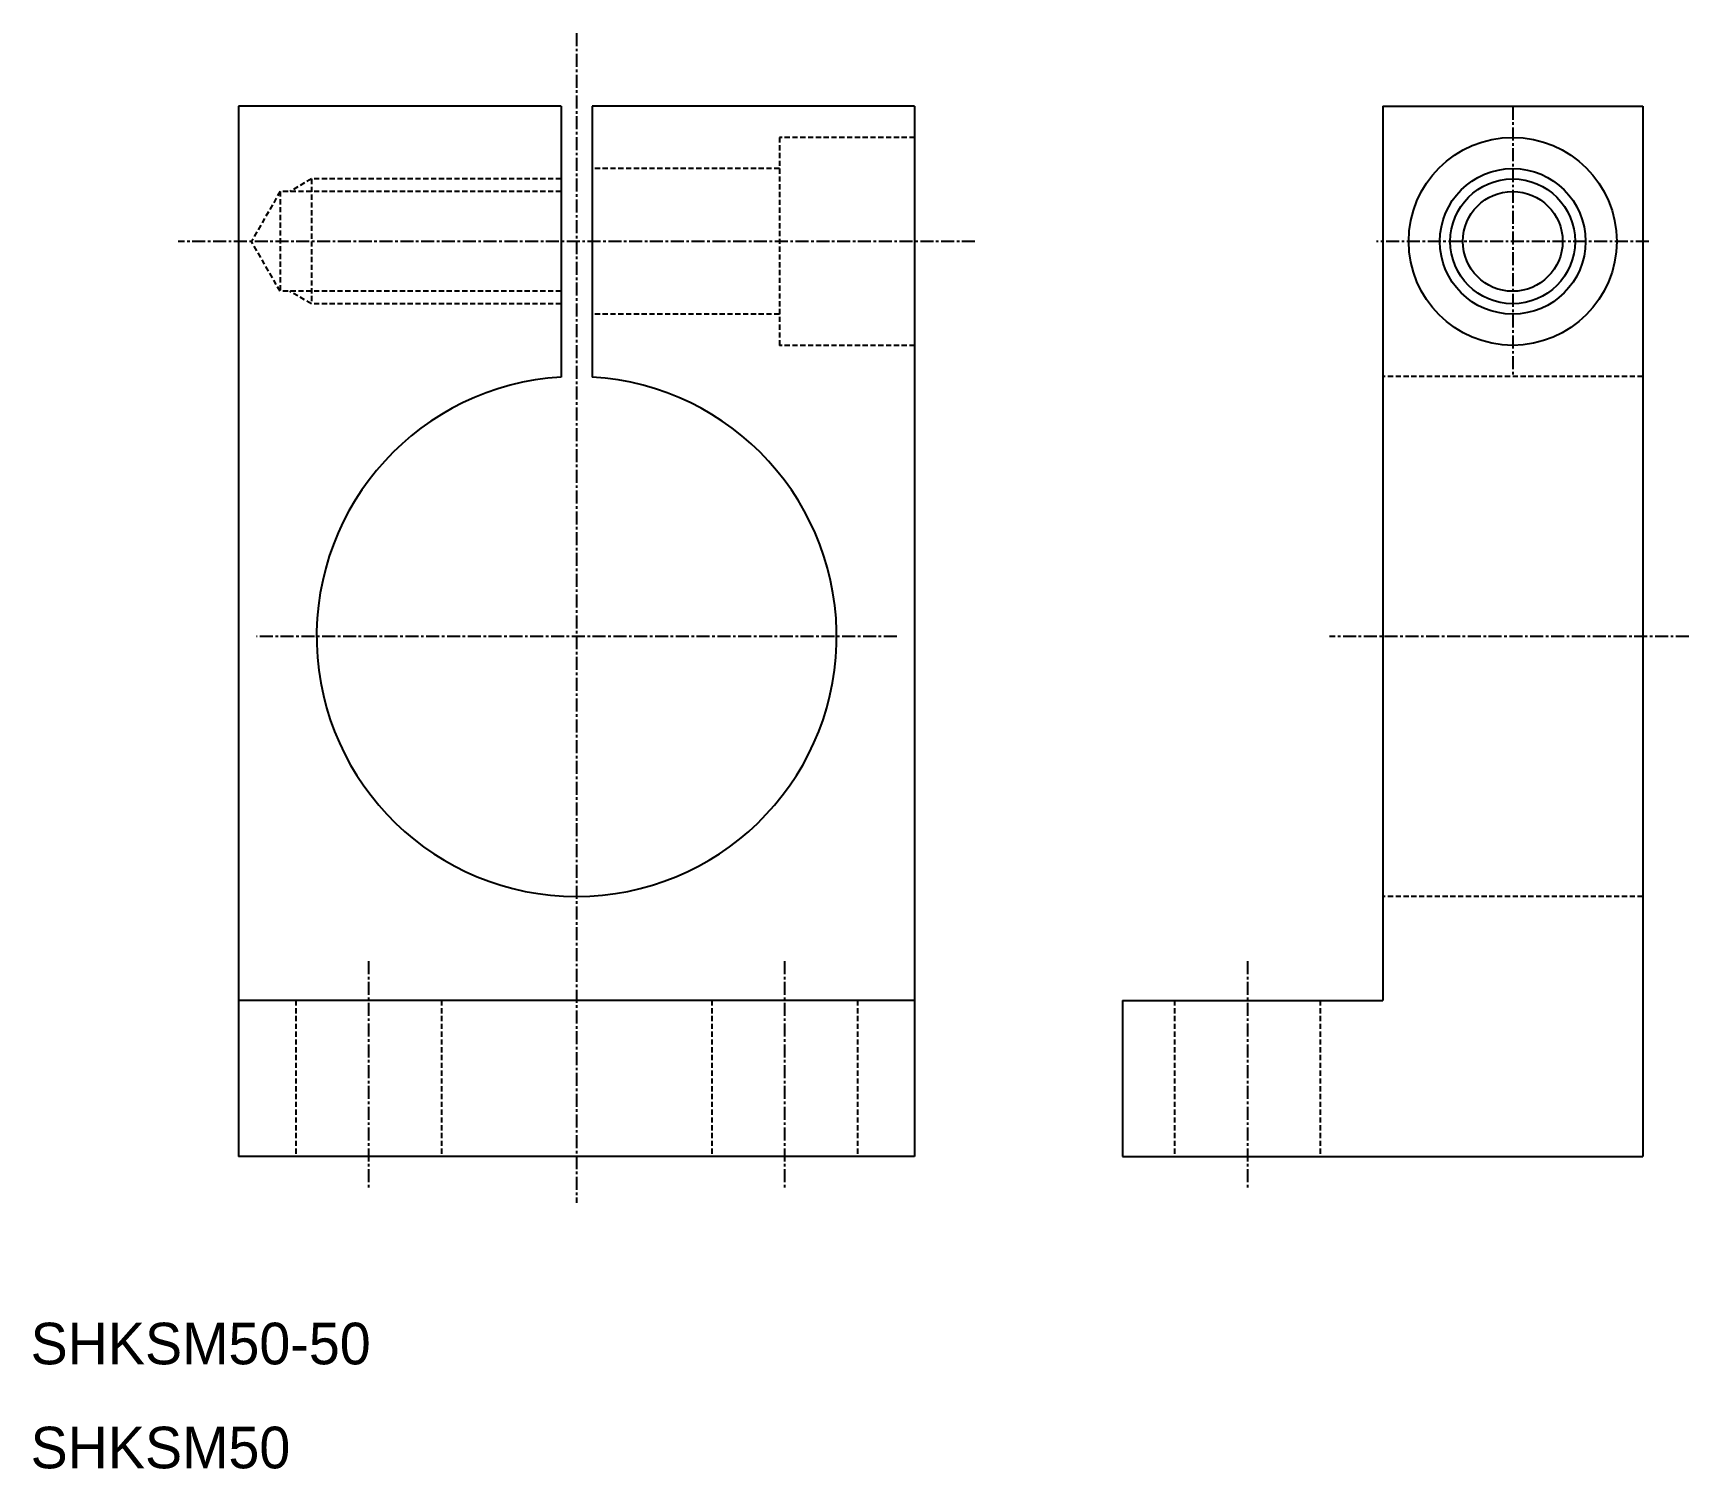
# Model space of a CAD drawing. Extents: x 10 to 169, y 10 to 148.
import ezdxf

# ---------------------------------------------------------------- set-up
doc = ezdxf.new("R2010")
doc.units = 0
doc.linetypes.add('CENTER', pattern=[2, 1.25, -0.25, 0.25, -0.25])
doc.linetypes.add('DASHED', pattern=[0.75, 0.5, -0.25])
doc.layers.get('0').update_dxf_attribs({"linetype": 'CONTINUOUS'})
doc.layers.add('CENTER', color=1, linetype='CENTER')

msp = doc.modelspace()

# ---------------------------------------------------------------- linework, layer by layer
at = {"color": 7, "linetype": 'CONTINUOUS'}
for p, q in [((30, 141), (30, 40)), ((61, 141), (30, 141)), ((61, 141), (61, 114.95)), ((64, 141), (64, 114.95)), ((95, 141), (64, 141)), ((95, 141), (95, 40)), ((140, 141), (140, 55)), ((140, 141), (165, 141)), ((165, 141), (165, 40)), ((95, 55), (30, 55)), ((115, 55), (140, 55)), ((115, 55), (115, 40)), ((95, 40), (30, 40)), ((62.5, 40), (62.5, 40)), ((78.75, 40), (78.75, 40)), ((115, 40), (165, 40))]:
    msp.add_line(p, q, dxfattribs=at)
at = {"color": 3, "linetype": 'DASHED'}
for p, q in [((82, 138), (82, 118)), ((95, 138), (82, 138)), ((37, 134), (34.92, 132.8)), ((61, 134), (37, 134)), ((37, 134), (37, 122)), ((82, 135), (64, 135)), ((34, 132.8), (31.23, 128)), ((61, 132.8), (34, 132.8)), ((34, 132.8), (34, 123.2)), ((34, 123.2), (31.23, 128)), ((61, 123.2), (34, 123.2)), ((37, 122), (34.92, 123.2)), ((61, 122), (37, 122)), ((82, 121), (64, 121)), ((95, 118), (82, 118)), ((165, 115), (140, 115)), ((165, 65), (140, 65)), ((35.5, 55), (35.5, 40)), ((49.5, 55), (49.5, 40)), ((75.5, 55), (75.5, 40)), ((89.5, 55), (89.5, 40)), ((120, 55), (120, 40)), ((134, 55), (134, 40))]:
    msp.add_line(p, q, dxfattribs=at)
at = {"color": 7, "linetype": 'CONTINUOUS'}
for radius in [10, 7, 4.8]:
    msp.add_circle((152.5, 128), radius, dxfattribs=at)
at = {"color": 3, "linetype": 'CONTINUOUS'}
msp.add_circle((152.5, 128), 6, dxfattribs=at)
at = {"color": 7, "linetype": 'CONTINUOUS'}
msp.add_arc((62.5, 90), 25, 93.4398, 86.5602, dxfattribs=at)
at = {"layer": 'CENTER', "color": 1, "linetype": 'CENTER'}
for p, q in [((62.5, 148.03), (62.5, 35.54)), ((152.5, 140.95), (152.5, 115.05)), ((100.8, 128), (24.2, 128)), ((165.58, 128), (139.42, 128)), ((93.29, 90), (31.71, 90)), ((169.44, 90), (134.9, 90)), ((42.5, 58.77), (42.5, 36.95)), ((82.5, 58.77), (82.5, 36.95)), ((127, 58.77), (127, 36.95))]:
    msp.add_line(p, q, dxfattribs=at)

# ---------------------------------------------------------------- texts
at = {"color": 7, "linetype": 'CONTINUOUS'}
for s, p in [('SHKSM50-50', (10, 20)), ('SHKSM50', (10, 10))]:
    msp.add_text(s, height=4, dxfattribs=at).set_placement(p)

doc.saveas('drawing.dxf')
